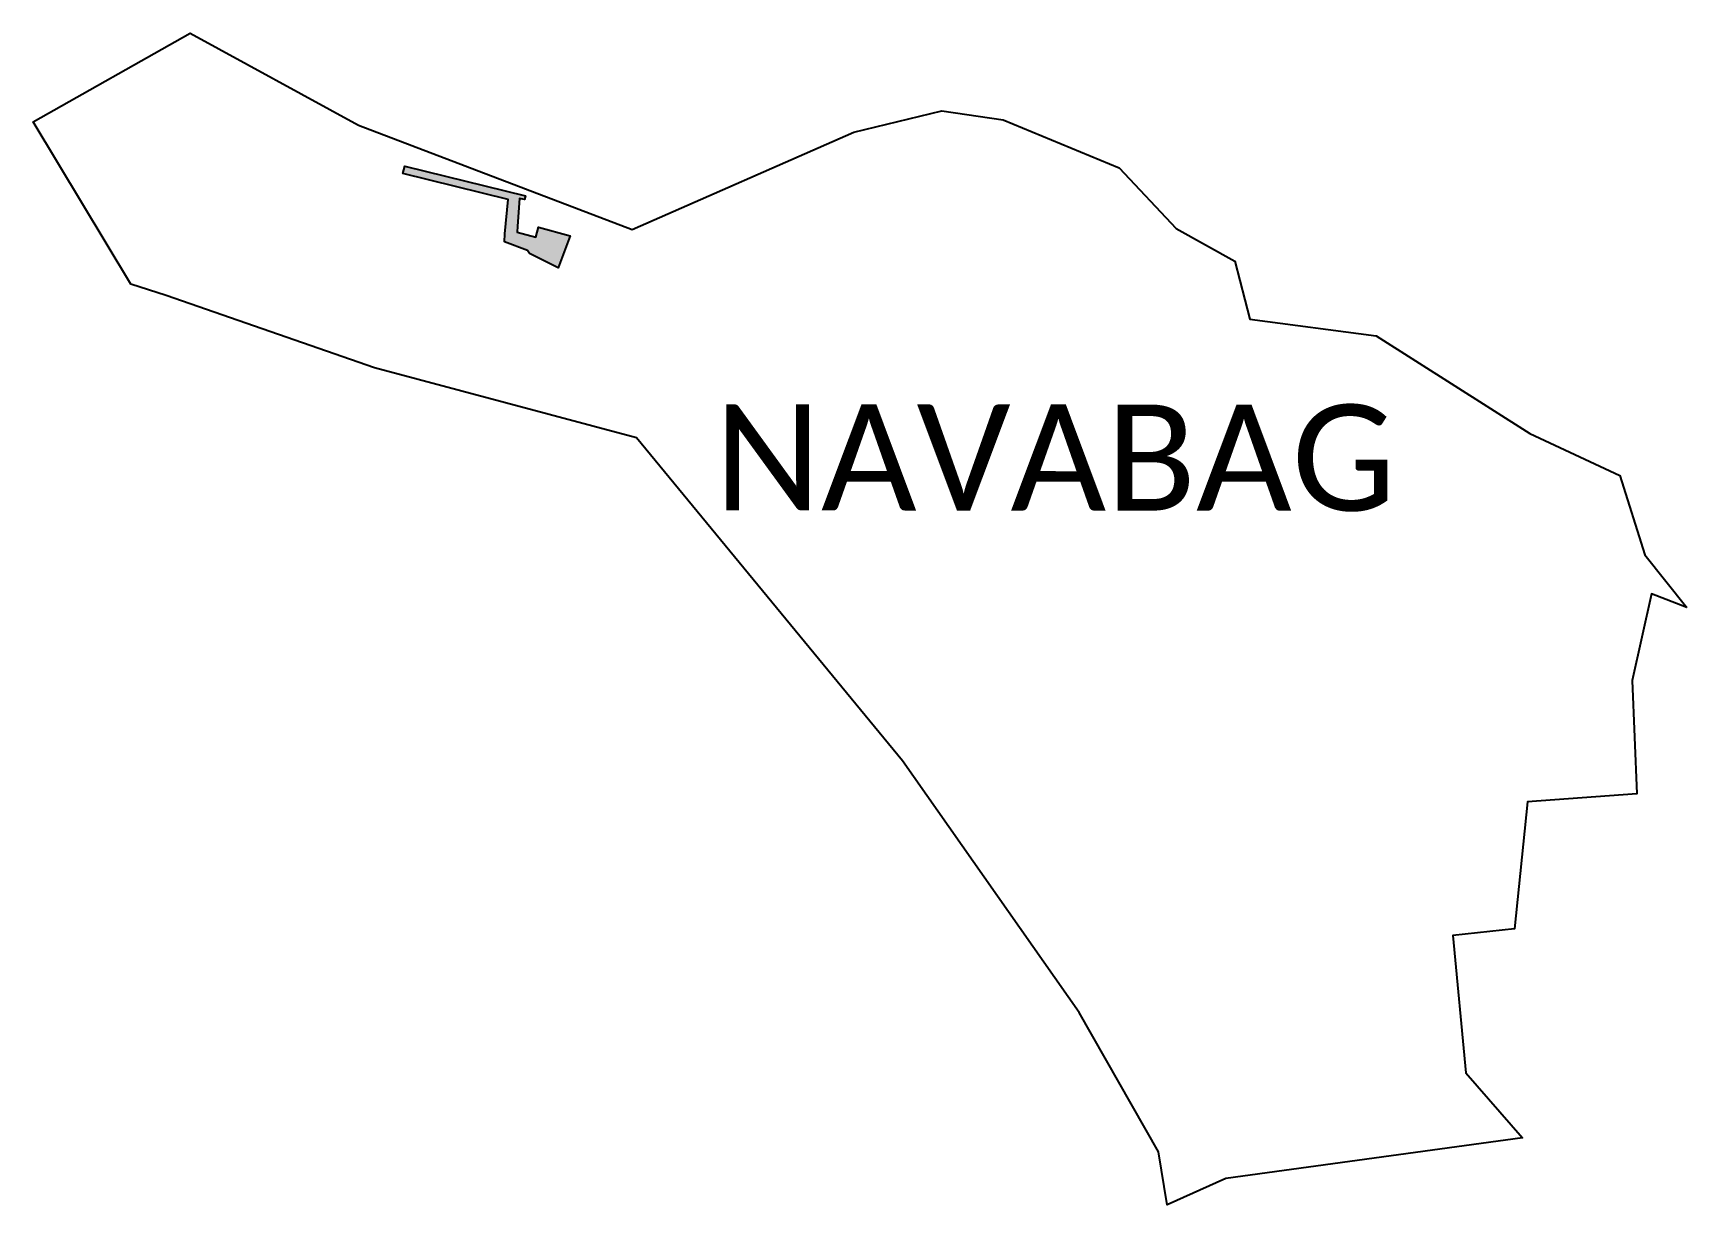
# Model space of a CAD drawing. Header units: metres. Extents: x 352161 to 353316, y 1752874 to 1753692.
import ezdxf

# ---------------------------------------------------------------- set-up
doc = ezdxf.new("R2010")
doc.units = ezdxf.units.M
doc.header["$MEASUREMENT"] = 0
for name, color, linetype in [('JETTY', 41, 'Continuous'), ('JETTY HATCH', 220, 'Continuous'), ('village', 3, 'Continuous'), ('VILLAGE NAME', 250, 'Continuous')]:
    doc.layers.add(name, color=color, linetype=linetype)
doc.styles.get("Standard").update_dxf_attribs({"font": 'arial.ttf'})

msp = doc.modelspace()

# ---------------------------------------------------------------- hatches: boundary and pattern name
at = {"layer": 'JETTY HATCH'}
h = msp.add_hatch(dxfattribs=at)
h.set_pattern_fill('ANGLE', color=256, scale=0.2)
h.set_pattern_definition([(0, (0, 0), (0, 1.397), [1.016, -0.381]), (90, (0, 0), (-1.397, 9e-17), [1.016, -0.381])])
h.paths.add_polyline_path([(352501.1, 1753576.7), (352504.5, 1753575.9), (352505.2, 1753578.4), (352421, 1753599.1), (352419.6, 1753594.1), (352493.1, 1753575.8), (352490.8, 1753552), (352490.5, 1753546.3), (352506.5, 1753540.4), (352507.9, 1753538.3), (352528.1, 1753528.2), (352536.4, 1753550.6), (352514.4, 1753556.5), (352512.4, 1753549.6), (352499.4, 1753553), (352499.6, 1753557.2)])

# ---------------------------------------------------------------- linework, layer by layer
at = {"layer": 'JETTY', "flags": 128}
msp.add_lwpolyline([(352490.8, 1753552), (352493.1, 1753575.8), (352419.6, 1753594.1), (352421, 1753599.1), (352505.2, 1753578.4), (352504.5, 1753575.9), (352501.1, 1753576.7), (352499.6, 1753557.2), (352499.4, 1753553), (352512.4, 1753549.6), (352514.4, 1753556.5), (352536.4, 1753550.6), (352528.1, 1753528.2), (352507.9, 1753538.3), (352506.5, 1753540.4), (352490.5, 1753546.3)], close=True, dxfattribs=at)
at = {"layer": 'village', "color": 3, "true_color": 0x00ff00}
msp.add_polyline3d([(353315.9, 1753291.1, 0), (353291.3, 1753300.7, 0), (353277.6, 1753240.1, 0), (353281, 1753161.1, 0), (353204.7, 1753155.4, 0), (353195.5, 1753066.9, 0), (353152.6, 1753062.2, 0), (353161.7, 1752966.2, 0), (353201.2, 1752920.9, 0), (352994.1, 1752892.5, 0), (352953, 1752874.1, 0), (352947, 1752911.2, 0), (352891.8, 1753008.4, 0), (352768.3, 1753184, 0), (352582.6, 1753409.6, 0), (352399.8, 1753458.4, 0), (352254.5, 1753508.8, 0), (352229.8, 1753516.9, 0), (352161.5, 1753630, 0), (352271.2, 1753692.1, 0), (352388.6, 1753627.9, 0), (352579.7, 1753554.9, 0), (352734.4, 1753622.9, 0), (352795.9, 1753637.7, 0), (352838.7, 1753631.6, 0), (352919.6, 1753598.1, 0), (352959.3, 1753555.7, 0), (353000.3, 1753532.8, 0), (353010.7, 1753492.3, 0), (353099.1, 1753480.7, 0), (353206.2, 1753412.5, 0), (353269, 1753383.2, 0), (353286.5, 1753327.9, 0)], close=True, dxfattribs=at)

# ---------------------------------------------------------------- texts
at = {"layer": 'VILLAGE NAME', "insert": (352637, 1753432.9), "char_height": 74.047, "attachment_point": 1, "rotation": 359.9793}
msp.add_mtext_dynamic_manual_height_columns('{\\fCalibri|b0|i0|c0|p34;NAVABAG}', width=730.677, gutter_width=370.2, heights=[0], dxfattribs=at)

doc.saveas('drawing.dxf')
